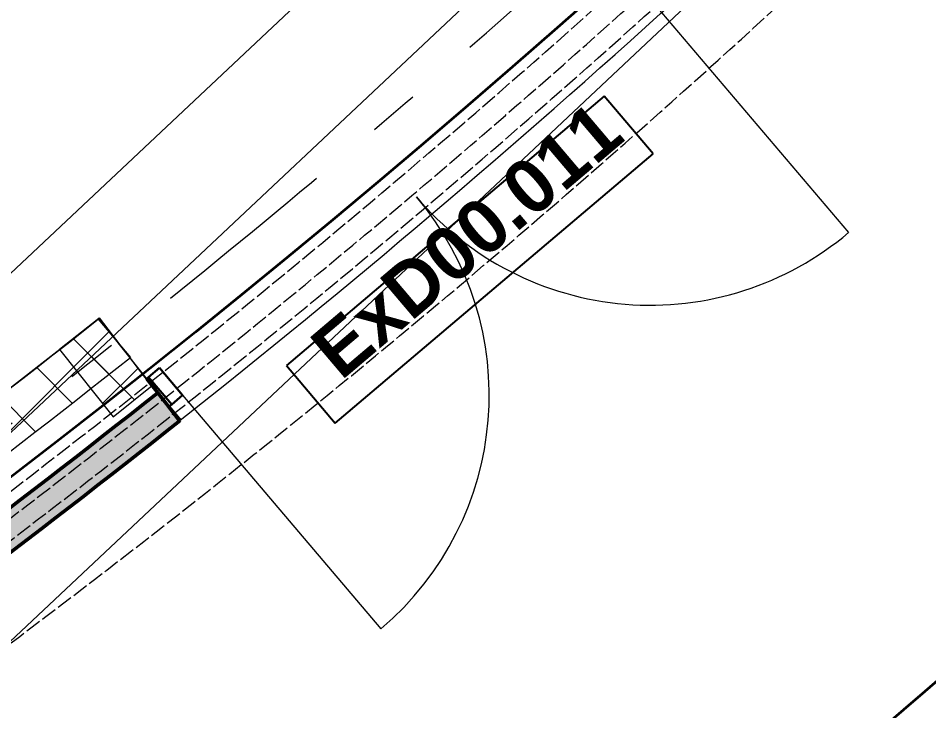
# Model space of a CAD drawing. Header units: millimetres. Extents: x -89663 to 74273, y -103666 to 18539.
# Drawn here: x -9662 to -7114, y -66728 to -64788 of the extents above; entities that cross this region are included whole.
import ezdxf
from ezdxf.enums import TextEntityAlignment as Align

# ---------------------------------------------------------------- set-up
doc = ezdxf.new("R2010")
doc.units = ezdxf.units.MM
doc.header["$MEASUREMENT"] = 0
doc.linetypes.add('Double Dashed', pattern=[1093.611073, 529.166651, -211.666656, 141.111112, -211.666656])
doc.linetypes.add('Hidden Line', pattern=[55, 45, -10])
for name, color, linetype in [('A-20-M_Floor_Slab', 7, 'Continuous'), ('A-25-M_Wall_Ext', 7, 'Continuous'), ('A-25-M_Wall_Int', 7, 'Continuous'), ('New_A-05-M_Gross_Int_Plant', 7, 'Continuous'), ('New_A-15-MG_Structural_Grid_Phase_2', 7, 'Continuous'), ('New_A-20-M_Hard_Landscape', 7, 'Continuous'), ('New_A-25-M_Wall_Ext', 7, 'Continuous'), ('New_A-25-M_Wall_Int', 7, 'Continuous'), ('New_A-40-M_Soft_Landscaping_P2', 7, 'Continuous'), ('New_ArchiCAD Door Markers', 7, 'Continuous'), ('New_ArchiCAD Doors', 7, 'Continuous')]:
    doc.layers.add(name, color=color, linetype=linetype)
for name, color, linetype, lineweight in [('A-20-M_Floor_Slab_Pen_No__89', 8, 'Continuous', 20), ('A-25-M_Wall_Ext_Pen_No__87', 8, 'Continuous', 20), ('A-25-M_Wall_Int_Pen_No__1', 7, 'Continuous', 13), ('New_A-25-M_Wall_Ext_Pen_No__87', 8, 'Continuous', 20), ('New_A-25-M_Wall_Int_Pen_No__1', 7, 'Continuous', 13), ('New_A-40-M_Soft_Landscaping_P2_Pen_No__150', 7, 'Continuous', 0), ('New_ArchiCAD Door Markers_Pen_No__1', 7, 'Continuous', 13), ('New_ArchiCAD Door Markers_Pen_No__5', 7, 'Continuous', 25), ('New_ArchiCAD Doors_Pen_No__3', 7, 'Continuous', 18), ('New_ArchiCAD Zone Stamps_Pen_No__9', 7, 'Continuous', 13)]:
    doc.layers.add(name, color=color, linetype=linetype, lineweight=lineweight)
for name, color, linetype, lineweight, true_color in [('A-25-M_Wall_Int_Pen_No__107', 7, 'Continuous', 15, 0xa6a6a6), ('New_A-05-M_Gross_Int_Plant_Pen_No__74', 7, 'Continuous', 20, 0x606060), ('New_A-15-MG_Structural_Grid_Phase_2_Pen_No__222', 7, 'Continuous', 13, 0x65af33), ('New_A-20-M_Hard_Landscape_Pen_No__53', 7, 'Continuous', 35, 0x444444), ('New_A-25-M_Wall_Ext_Pen_No__107', 7, 'Continuous', 15, 0xa6a6a6), ('New_A-25-M_Wall_Ext_Pen_No__27', 7, 'Continuous', 50, 0x2a2a2a), ('New_A-25-M_Wall_Int_Pen_No__107', 7, 'Continuous', 15, 0xa6a6a6), ('New_ArchiCAD Doors_Pen_No__23', 7, 'Continuous', 30, 0x2a2a2a), ('New_ArchiCAD Doors_Pen_No__27', 7, 'Continuous', 50, 0x2a2a2a)]:
    doc.layers.add(name, color=color, linetype=linetype, lineweight=lineweight, true_color=true_color)
doc.styles.add('GENERATED_STYLE_1', font='')
doc.styles.add('GENERATED_STYLE_2', font='')
doc.styles.add('GENERATED_STYLE_3', font='')
doc.styles.add('GENERATED_STYLE_4', font='')
doc.styles.get('GENERATED_STYLE_1').set_extended_font_data('Arial', bold=True)
doc.styles.get('GENERATED_STYLE_2').set_extended_font_data('Swis721 BT', bold=True)
doc.styles.get('GENERATED_STYLE_3').set_extended_font_data('Arial')
doc.styles.get('GENERATED_STYLE_4').set_extended_font_data('Swis721 BT')
pattern_1 = [(45, (0, 0), (-91.92388, 91.92388), []), (135, (0, 0), (91.92388, 91.92388), [])]

# ---------------------------------------------------------------- blocks, each defined once
blk = doc.blocks.new('Mesh_6_1', base_point=(-2004.1, -57229.4))
at = {"layer": 'New_A-20-M_Hard_Landscape_Pen_No__53', "linetype": 'Continuous', "flags": 128}
blk.add_lwpolyline([(-2004.1, -57229.4, -0.183374), (-18001.8, -70543.4), (-17579.3, -76160.8), (-17223, -76133.9), (-14657.1, -75939.9), (-15007.7, -71280.4, 0.205807), (-603, -57840.4)], format="xyb", close=True, dxfattribs=at)
blk = doc.blocks.new('General Store 01_INB 0115_45_1', base_point=(-10464.9, -64766.9))
at = {"layer": 'New_A-05-M_Gross_Int_Plant_Pen_No__74', "linetype": 'Continuous'}
blk.add_line((-9435.6, -65627.7), (-9213.7, -65917.7), dxfattribs=at)
for centre, radius, start, end in [((-25370.7, -45473.1), 26058.2, 308.3186, 312.33243), ((-26783.5, -43782), 27896, 304.91433, 308.45347)]:
    blk.add_arc(centre, radius, start, end, dxfattribs=at)
at = {"layer": 'New_ArchiCAD Zone Stamps_Pen_No__9'}
for tag, height, style, p in [('ROOM_NAME', 250, 'GENERATED_STYLE_1', (-11254.6, -63226.1)), ('zoneNameLine2', 250, 'GENERATED_STYLE_1', (-11443.1, -63658.3)), ('ROOM_NUMBER', 200, 'GENERATED_STYLE_3', (-11631.5, -64079)), ('measuredAreaCode', 200, 'GENERATED_STYLE_3', (-11788.5, -64439.1)), ('DUMMY_649', 200, 'GENERATED_STYLE_3', (-11481.1, -64573.1)), ('DUMMY_650', 200, 'GENERATED_STYLE_3', (-10991.8, -64786.5)), ('DUMMY_651', 133.3, 'GENERATED_STYLE_3', (-10712.5, -64893))]:
    blk.add_attdef(tag, text='', height=height, rotation=336.4404, dxfattribs=dict(at, style=style)).set_placement(p, align=Align.TOP_LEFT)
blk = doc.blocks.new('Mesh_26_1', base_point=(-15007.7, -71280.4))
at = {"layer": 'New_A-40-M_Soft_Landscaping_P2_Pen_No__150', "linetype": 'Continuous', "flags": 128}
blk.add_lwpolyline([(-15007.7, -71280.4), (-14657.1, -75939.9, 0.09191), (5945.5, -69347.8), (9078.1, -62163.8), (-603, -57840.4, -0.205807)], format="xyb", close=True, dxfattribs=at)
blk = doc.blocks.new('Slab_67_1', base_point=(-9826.8, -66666.7))
at = {"layer": 'A-20-M_Floor_Slab_Pen_No__89', "linetype": 'Continuous', "flags": 128}
blk.add_lwpolyline([(-9826.8, -66666.7), (-10262.5, -66046.8), (-5549.6, -61612.4), (-4970, -62096.9)], close=True, dxfattribs=at)
blk = doc.blocks.new('Slab_68_1', base_point=(-10262.5, -66046.8))
at = {"layer": 'A-20-M_Floor_Slab_Pen_No__89', "linetype": 'Continuous', "flags": 128}
blk.add_lwpolyline([(-10262.5, -66046.8), (-10073.7, -66315.4), (-5298.5, -61822.4), (-5549.6, -61612.4)], close=True, dxfattribs=at)
blk = doc.blocks.new('Double Door 19_5')
at = {"layer": 'New_ArchiCAD Doors_Pen_No__23', "linetype": 'Continuous'}
for p, q in [((-898, 0), (-908.2, 0)), ((-908.2, 0), (-905, -100)), ((-858, 0), (-898, 0)), ((-898, 0), (-898, -100)), ((-858, -100), (-858, 0)), ((898, 0), (858, 0)), ((858, 0), (858, -100)), ((898, 0), (908.2, 0)), ((898, -100), (898, 0)), ((908.2, 0), (905, -100)), ((-898, -100), (-905, -100)), ((-898, -100), (-858, -100)), ((858, -100), (898, -100)), ((898, -100), (905, -100))]:
    blk.add_line(p, q, dxfattribs=at)
at = {"layer": 'New_ArchiCAD Doors_Pen_No__27', "linetype": 'Continuous'}
for p, q in [((-908.2, 0), (-905, -100)), ((908.2, 0), (905, -100))]:
    blk.add_line(p, q, dxfattribs=at)
at = {"layer": 'New_ArchiCAD Doors_Pen_No__3', "linetype": 'Continuous'}
for p, q in [((-858, 0), (-858, 858)), ((858, 0), (858, 858))]:
    blk.add_line(p, q, dxfattribs=at)
for centre, start, end in [((-858, 0), 0, 90), ((858, 0), 90, 180)]:
    blk.add_arc(centre, 858, start, end, dxfattribs=at)
blk = doc.blocks.new('Door Stamp 17_26')
at = {"layer": 'New_ArchiCAD Door Markers_Pen_No__5', "linetype": 'Continuous'}
for p, q in [((582.9, -160), (-582.9, -160)), ((-582.9, -160), (-582.9, -371.8)), ((582.9, -371.8), (582.9, -160)), ((-582.9, -371.8), (582.9, -371.8)), ((-582.9, -371.8), (582.9, -371.8))]:
    blk.add_line(p, q, dxfattribs=at)
at = {"layer": 'New_ArchiCAD Door Markers_Pen_No__1', "style": 'GENERATED_STYLE_2'}
blk.add_attdef('AC_WIDO_ID', text='', height=150, dxfattribs=at).set_placement((-524, -327), align=Align.BOTTOM_LEFT)
blk = doc.blocks.new('Wall_53_1', base_point=(-38176, -69536.6))
at = {"layer": 'New_A-25-M_Wall_Ext_Pen_No__107', "linetype": 'Continuous', "lineweight": 0, "true_color": 0x535353}
blk.add_hatch(color=251, dxfattribs=at).paths.add_polyline_path([(-9271.7, -65837, -0.0278), (-11826.6, -67643.7), (-11800, -67686.1), (-11773.5, -67728.4, 0.0278), (-9209.5, -65915.3), (-9240.5, -65876.3)])
at = {"layer": 'New_A-25-M_Wall_Ext_Pen_No__27', "linetype": 'Continuous'}
for p, q in [((-9302.8, -65797.9), (-9271.7, -65837)), ((-9240.5, -65876.3), (-9302.8, -65797.9)), ((-9209.5, -65915.3), (-9240.5, -65876.3))]:
    blk.add_line(p, q, dxfattribs=at)
for radius in [28161.8, 28261.8]:
    blk.add_arc((-26783.5, -43782), radius, 302.08023, 308.44983, dxfattribs=at)
at = {"layer": 'New_ArchiCAD Door Markers'}
ref = blk.add_blockref('Door Stamp 17_26', (-8570.8, -65261.8), dxfattribs=dict(at, rotation=40.2946632086316))
ref.add_attrib('AC_WIDO_ID', 'ExD00.011', dxfattribs={"layer": 'New_ArchiCAD Door Markers_Pen_No__1', "color": 7, "height": 150, "rotation": 40.2947, "style": 'GENERATED_STYLE_2'}).set_placement((-8730, -65839.5), align=Align.BOTTOM_LEFT)
at = {"layer": 'New_ArchiCAD Doors', "color": 251, "linetype": 'Continuous', "lineweight": 20, "true_color": 0x606060, "zscale": 1000, "rotation": 220.2946632086316}
blk.add_blockref('Double Door 19_5', (-8547.8, -65288.9), dxfattribs=at)
blk = doc.blocks.new('Wall_55_1', base_point=(-38175.9, -69536.5))
at = {"layer": 'New_A-25-M_Wall_Ext_Pen_No__87', "linetype": 'Hidden Line'}
for radius in [28211.8, 28161.8]:
    blk.add_arc((-26758.9, -43792.8), radius, 246.08329, 336.44041, dxfattribs=at)
blk = doc.blocks.new('Wall_118_1', base_point=(-18919.4, -70693.3))
at = {"layer": 'New_A-25-M_Wall_Int_Pen_No__107', "linetype": 'Continuous'}
h = blk.add_hatch(dxfattribs=at)
h.set_pattern_fill('Concrete_Block_0001', color=256, style=0, pattern_type=2)
h.set_pattern_definition(pattern_1)
h.paths.add_polyline_path([(-9438.8, -65631.3, -0.027638), (-11954.6, -67411.1), (-11884, -67532.1, 0.027719), (-9348.2, -65738.1)])
at = {"layer": 'New_A-25-M_Wall_Int_Pen_No__1', "linetype": 'Continuous'}
blk.add_line((-9438.8, -65631.3), (-9348.2, -65738.1), dxfattribs=at)
for radius, start, end in [(27896.8, 304.91432, 308.44383), (28036.8, 302.10196, 308.45311)]:
    blk.add_arc((-26783.5, -43782), radius, start, end, dxfattribs=at)
blk = doc.blocks.new('Wall_231_1', base_point=(-38294.6, -69816.9))
at = {"layer": 'A-25-M_Wall_Ext_Pen_No__87', "linetype": 'Hidden Line'}
for radius, start, end in [(28130.8, 246.16287, 336.76285), (28469.8, 246.15506, 336.76093)]:
    blk.add_arc((-26785.3, -43777.2), radius, start, end, dxfattribs=at)
blk = doc.blocks.new('Wall_270_1', base_point=(-9287.4, -65817.3))
at = {"layer": 'A-25-M_Wall_Int_Pen_No__107', "linetype": 'Continuous'}
h = blk.add_hatch(dxfattribs=at)
h.set_pattern_fill('Concrete_Block_0001', color=256, style=0, pattern_type=2)
h.set_pattern_definition(pattern_1)
h.paths.add_polyline_path([(-9287.4, -65817.3), (-9436.7, -65629.2), (-9546.4, -65716.3), (-9397, -65904.4)])
at = {"layer": 'A-25-M_Wall_Int_Pen_No__1', "linetype": 'Continuous', "flags": 128}
for points in [[(-9436.7, -65629.2), (-9546.4, -65716.3)], [(-9287.4, -65817.3), (-9436.7, -65629.2)], [(-9546.4, -65716.3), (-9397, -65904.4)], [(-9397, -65904.4), (-9287.4, -65817.3)]]:
    blk.add_lwpolyline(points, dxfattribs=at)
blk = doc.blocks.new('Standard grid marker_24')
at = {"layer": 'New_A-15-MG_Structural_Grid_Phase_2_Pen_No__222', "linetype": 'Double Dashed'}
blk.add_arc((0, 0), 27977.6, 0, 90.63597, dxfattribs=at)
at = {"layer": 'New_A-15-MG_Structural_Grid_Phase_2_Pen_No__222', "style": 'GENERATED_STYLE_4'}
blk.add_attdef('AC_MarkerText_1', text='', height=350, rotation=90.3066, dxfattribs=at).set_placement((-1326.2, 28008), align=Align.MIDDLE_CENTER)
blk = doc.blocks.new('Mesh_37_1', base_point=(-603, -57840.4))
at = {"layer": 'New_A-40-M_Soft_Landscaping_P2_Pen_No__150', "linetype": 'Continuous', "flags": 128}
blk.add_lwpolyline([(-603, -57840.4, -0.205807), (-15007.7, -71280.4), (-14916.9, -72486.2, 0.161424), (-1600, -63958.3), (1156.8, -58626.3)], format="xyb", close=True, dxfattribs=at)

msp = doc.modelspace()

# ---------------------------------------------------------------- block references
at = {"layer": 'A-20-M_Floor_Slab', "color": 8, "linetype": 'Continuous', "lineweight": 20}
for name, p in [('Slab_67_1', (-9826.8, -66666.7)), ('Slab_68_1', (-10262.5, -66046.8))]:
    msp.add_blockref(name, p, dxfattribs=at)
at = {"layer": 'A-25-M_Wall_Ext', "color": 250, "lineweight": 50, "true_color": 0x2a2a2a}
msp.add_blockref('Wall_231_1', (-38294.6, -69816.9), dxfattribs=at)
at = {"layer": 'A-25-M_Wall_Int', "color": 250, "lineweight": 50, "true_color": 0x2a2a2a}
msp.add_blockref('Wall_270_1', (-9287.4, -65817.3), dxfattribs=at)
at = {"layer": 'New_A-05-M_Gross_Int_Plant', "linetype": 'Continuous'}
msp.add_blockref('General Store 01_INB 0115_45_1', (-10464.9, -64766.9), dxfattribs=at)
at = {"layer": 'New_A-15-MG_Structural_Grid_Phase_2', "color": 8, "linetype": 'Continuous', "lineweight": 15, "zscale": 1000, "rotation": 246.1337837427074}
msp.add_blockref('Standard grid marker_24', (-26783.5, -43781.2), dxfattribs=at)
at = {"layer": 'New_A-20-M_Hard_Landscape', "color": 49, "lineweight": 35, "true_color": 0x444444}
msp.add_blockref('Mesh_6_1', (-2004.1, -57229.4), dxfattribs=at)
at = {"layer": 'New_A-25-M_Wall_Ext', "color": 250, "lineweight": 50, "true_color": 0x2a2a2a}
for name, p in [('Wall_53_1', (-38176, -69536.6)), ('Wall_55_1', (-38175.9, -69536.5))]:
    msp.add_blockref(name, p, dxfattribs=at)
at = {"layer": 'New_A-25-M_Wall_Int', "color": 250, "lineweight": 50, "true_color": 0x2a2a2a}
msp.add_blockref('Wall_118_1', (-18919.4, -70693.3), dxfattribs=at)
at = {"layer": 'New_A-40-M_Soft_Landscaping_P2'}
for name, p in [('Mesh_26_1', (-15007.7, -71280.4)), ('Mesh_37_1', (-603, -57840.4))]:
    msp.add_blockref(name, p, dxfattribs=at)

doc.saveas('drawing.dxf')
